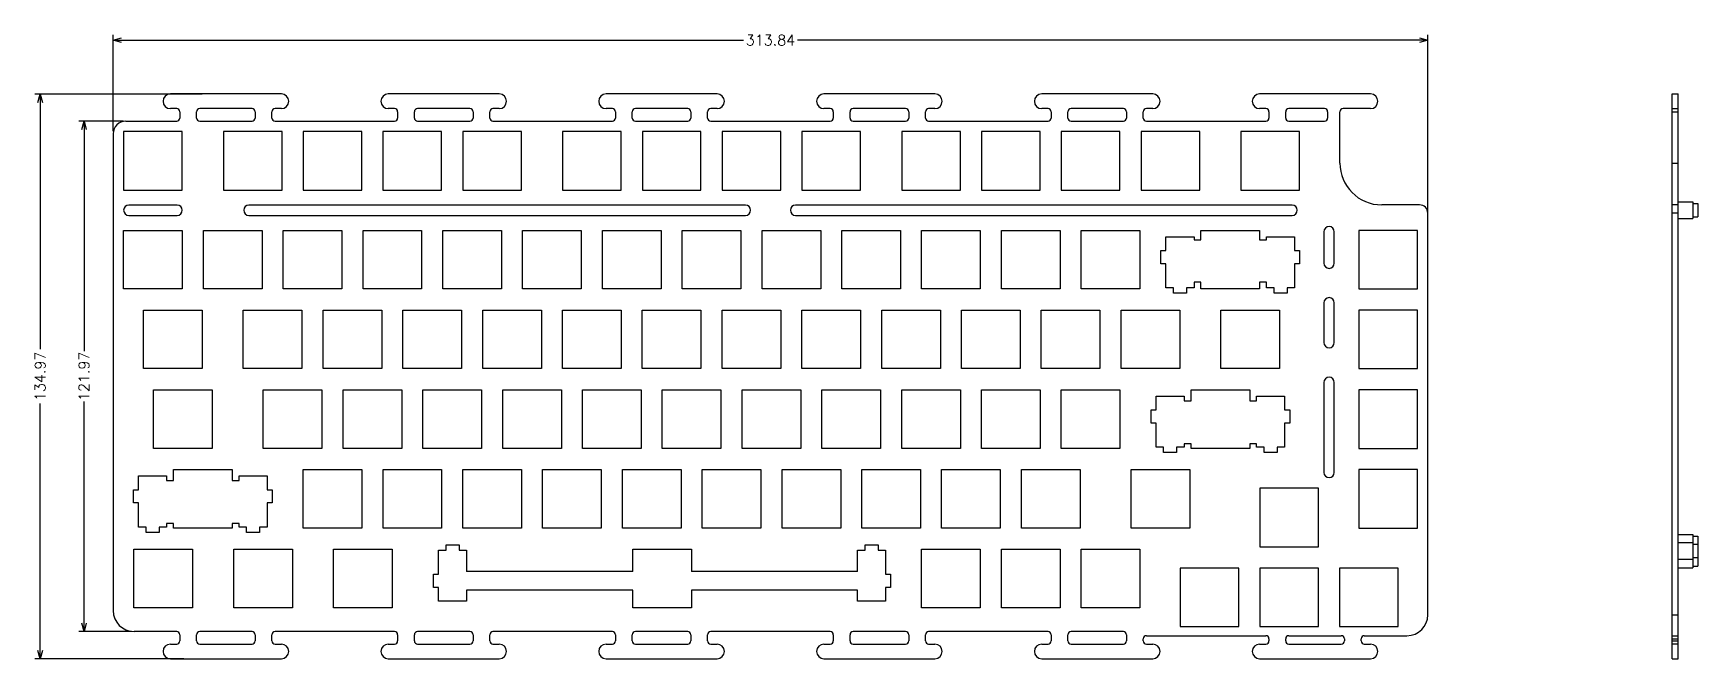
# Model space of a CAD drawing. Header units: millimetres. Extents: x 403 to 800, y 145 to 295.
import ezdxf

# ---------------------------------------------------------------- set-up
doc = ezdxf.new("R2010")
doc.units = ezdxf.units.MM
doc.header["$PDMODE"] = 34
doc.header["$PDSIZE"] = -3
doc.styles.get("Standard").update_dxf_attribs({"font": 'txt.shx'})
doc.dimstyles.new('CHEN-1', dxfattribs={"dimtxt": 2.5, "dimasz": 2, "dimexe": 1.25, "dimexo": 0.625, "dimtad": 0, "dimzin": 1, "dimdsep": 46, "dimtxsty": 'Standard', "dimblk": 'OPEN30', "dimcen": 0, "dimadec": 1, "dimazin": 2, "dimtfac": 1, "dimtofl": 0, "dimtmove": 0, "dimatfit": 3, "dimldrblk": 'OPEN30', "dimfxl": 0, "dimarcsym": 0})

# ---------------------------------------------------------------- blocks, each defined once
blk = doc.blocks.new('_Open30')
at = {"color": 0, "lineweight": -2}
for p, q in [((-1, 0.27), (0, 0)), ((0, 0), (-1, -0.27)), ((0, 0), (-1, 0))]:
    blk.add_line(p, q, dxfattribs=at)
blk = doc.blocks.new('*D5')
at = {"color": 0, "lineweight": -2}
for p, q in [((421.9, 271.36), (421.9, 294.36)), ((735.74, 248.42), (735.74, 294.36)), ((423.9, 293.11), (572.36, 293.11)), ((733.74, 293.11), (585.28, 293.11))]:
    blk.add_line(p, q, dxfattribs=at)
at = {"layer": 'Defpoints', "color": 0}
for p in [(421.9, 293.11), (421.9, 270.73), (735.74, 247.8)]:
    blk.add_point(p, dxfattribs=at)
at = {"color": 0, "lineweight": -2, "xscale": 2, "yscale": 2, "zscale": 2, "rotation": 180}
blk.add_blockref('_Open30', (421.9, 293.11), dxfattribs=at)
at = {"color": 0, "lineweight": -2, "xscale": 2, "yscale": 2, "zscale": 2}
blk.add_blockref('_Open30', (735.74, 293.11), dxfattribs=at)
at = {"color": 0, "insert": (578.82, 293.11), "char_height": 2.5, "attachment_point": 5}
blk.add_mtext('313.84', dxfattribs=at)
blk = doc.blocks.new('*D6')
at = {"color": 0, "lineweight": -2}
for p, q in [((424.27, 273.73), (413.71, 273.73)), ((414.96, 271.73), (414.96, 218.79)), ((414.96, 153.76), (414.96, 206.71)), ((426.27, 151.76), (413.71, 151.76))]:
    blk.add_line(p, q, dxfattribs=at)
at = {"layer": 'Defpoints', "color": 0}
for p in [(424.9, 273.73), (414.96, 151.76), (426.9, 151.76)]:
    blk.add_point(p, dxfattribs=at)
at = {"color": 0, "lineweight": -2, "xscale": 2, "yscale": 2, "zscale": 2}
for p, rotation in [((414.96, 273.73), 90), ((414.96, 151.76), 270)]:
    blk.add_blockref('_Open30', p, dxfattribs=dict(at, rotation=rotation))
at = {"color": 0, "insert": (414.96, 212.75), "char_height": 2.5, "attachment_point": 5, "rotation": 90}
blk.add_mtext('121.97', dxfattribs=at)
blk = doc.blocks.new('*D7')
at = {"color": 0, "lineweight": -2}
for p, q in [((443.12, 280.23), (403.23, 280.23)), ((404.48, 278.23), (404.48, 219.21)), ((404.48, 147.26), (404.48, 206.29)), ((438.75, 145.26), (403.23, 145.26))]:
    blk.add_line(p, q, dxfattribs=at)
at = {"layer": 'Defpoints', "color": 0}
for p in [(443.75, 280.23), (404.48, 145.26), (439.38, 145.26)]:
    blk.add_point(p, dxfattribs=at)
at = {"color": 0, "lineweight": -2, "xscale": 2, "yscale": 2, "zscale": 2}
for p, rotation in [((404.48, 280.23), 90), ((404.48, 145.26), 270)]:
    blk.add_blockref('_Open30', p, dxfattribs=dict(at, rotation=rotation))
at = {"color": 0, "insert": (404.48, 212.75), "char_height": 2.5, "attachment_point": 5, "rotation": 90}
blk.add_mtext('134.97', dxfattribs=at)

msp = doc.modelspace()

# ---------------------------------------------------------------- linework, layer by layer
at = {"color": 7, "linetype": 'Continuous'}
for p, q in [((462.069, 280.234), (435.569, 280.234)), ((514.069, 280.234), (487.569, 280.234)), ((566.069, 280.234), (539.569, 280.234)), ((618.069, 280.234), (591.569, 280.234)), ((670.069, 280.234), (643.569, 280.234)), ((722.069, 280.234), (695.569, 280.234)), ((794.065, 145.264), (794.065, 280.234)), ((794.065, 280.234), (795.465, 280.234)), ((795.465, 145.264), (795.465, 280.234)), ((437.069, 276.734), (435.569, 276.734)), ((437.819, 275.984), (437.819, 274.484)), ((441.819, 274.484), (441.819, 275.984)), ((455.069, 276.734), (442.569, 276.734)), ((455.819, 275.984), (455.819, 274.484)), ((459.819, 274.484), (459.819, 275.984)), ((462.069, 276.734), (460.569, 276.734)), ((489.069, 276.734), (487.569, 276.734)), ((489.819, 275.984), (489.819, 274.484)), ((493.819, 274.484), (493.819, 275.984)), ((507.069, 276.734), (494.569, 276.734)), ((507.819, 275.984), (507.819, 274.484)), ((511.819, 274.484), (511.819, 275.984)), ((514.069, 276.734), (512.569, 276.734)), ((541.069, 276.734), (539.569, 276.734)), ((541.819, 275.984), (541.819, 274.484)), ((545.819, 274.484), (545.819, 275.984)), ((559.069, 276.734), (546.569, 276.734)), ((559.819, 275.984), (559.819, 274.484)), ((563.819, 274.484), (563.819, 275.984)), ((566.069, 276.734), (564.569, 276.734)), ((593.069, 276.734), (591.569, 276.734)), ((593.819, 275.984), (593.819, 274.484)), ((597.819, 274.484), (597.819, 275.984)), ((611.069, 276.734), (598.569, 276.734)), ((611.819, 275.984), (611.819, 274.484)), ((615.819, 274.484), (615.819, 275.984)), ((618.069, 276.734), (616.569, 276.734)), ((645.069, 276.734), (643.569, 276.734)), ((645.819, 275.984), (645.819, 274.484)), ((649.819, 274.484), (649.819, 275.984)), ((663.069, 276.734), (650.569, 276.734)), ((663.819, 275.984), (663.819, 274.484)), ((667.819, 274.484), (667.819, 275.984)), ((670.069, 276.734), (668.569, 276.734)), ((697.069, 276.734), (695.569, 276.734)), ((697.819, 275.984), (697.819, 274.484)), ((701.819, 274.484), (701.819, 275.984)), ((711.069, 276.734), (702.569, 276.734)), ((711.819, 275.984), (711.819, 274.484)), ((714.739, 263.734), (714.739, 275.984)), ((722.069, 276.734), (715.489, 276.734)), ((794.065, 276.734), (795.465, 276.734)), ((794.065, 275.984), (795.465, 275.984)), ((421.899, 270.734), (421.899, 156.764)), ((424.399, 271.234), (424.399, 257.234)), ((438.399, 271.234), (424.399, 271.234)), ((424.899, 273.734), (437.069, 273.734)), ((438.399, 257.234), (438.399, 271.234)), ((442.569, 273.734), (455.069, 273.734)), ((448.219, 271.234), (448.219, 257.234)), ((462.219, 271.234), (448.219, 271.234)), ((460.569, 273.734), (489.069, 273.734)), ((462.219, 257.234), (462.219, 271.234)), ((467.269, 271.234), (467.269, 257.234)), ((481.269, 271.234), (467.269, 271.234)), ((481.269, 257.234), (481.269, 271.234)), ((486.319, 271.234), (486.319, 257.234)), ((500.319, 271.234), (486.319, 271.234)), ((494.569, 273.734), (507.069, 273.734)), ((500.319, 257.234), (500.319, 271.234)), ((505.369, 271.234), (505.369, 257.234)), ((519.369, 271.234), (505.369, 271.234)), ((512.569, 273.734), (541.069, 273.734)), ((519.369, 257.234), (519.369, 271.234)), ((529.179, 271.234), (529.179, 257.234)), ((543.179, 271.234), (529.179, 271.234)), ((543.179, 257.234), (543.179, 271.234)), ((546.569, 273.734), (559.069, 273.734)), ((548.229, 271.234), (548.229, 257.234)), ((562.229, 271.234), (548.229, 271.234)), ((562.229, 257.234), (562.229, 271.234)), ((564.569, 273.734), (593.069, 273.734)), ((567.279, 271.234), (567.279, 257.234)), ((581.279, 271.234), (567.279, 271.234)), ((581.279, 257.234), (581.279, 271.234)), ((586.329, 271.234), (586.329, 257.234)), ((600.329, 271.234), (586.329, 271.234)), ((598.569, 273.734), (611.069, 273.734)), ((600.329, 257.234), (600.329, 271.234)), ((610.149, 271.234), (610.149, 257.234)), ((624.149, 271.234), (610.149, 271.234)), ((616.569, 273.734), (645.069, 273.734)), ((624.149, 257.234), (624.149, 271.234)), ((629.199, 271.234), (629.199, 257.234)), ((643.199, 271.234), (629.199, 271.234)), ((643.199, 257.234), (643.199, 271.234)), ((662.249, 271.234), (648.249, 271.234)), ((648.249, 271.234), (648.249, 257.234)), ((650.569, 273.734), (663.069, 273.734)), ((662.249, 257.234), (662.249, 271.234)), ((681.299, 271.234), (667.299, 271.234)), ((667.299, 271.234), (667.299, 257.234)), ((668.569, 273.734), (697.069, 273.734)), ((681.299, 257.234), (681.299, 271.234)), ((705.109, 271.234), (691.109, 271.234)), ((691.109, 271.234), (691.109, 257.234)), ((702.569, 273.734), (711.069, 273.734)), ((705.109, 257.234), (705.109, 271.234)), ((794.065, 263.734), (795.465, 263.734)), ((424.399, 257.234), (438.399, 257.234)), ((448.219, 257.234), (462.219, 257.234)), ((467.269, 257.234), (481.269, 257.234)), ((486.319, 257.234), (500.319, 257.234)), ((505.369, 257.234), (519.369, 257.234)), ((529.179, 257.234), (543.179, 257.234)), ((548.229, 257.234), (562.229, 257.234)), ((567.279, 257.234), (581.279, 257.234)), ((586.329, 257.234), (600.329, 257.234)), ((610.149, 257.234), (624.149, 257.234)), ((629.199, 257.234), (643.199, 257.234)), ((648.249, 257.234), (662.249, 257.234)), ((667.299, 257.234), (681.299, 257.234)), ((691.109, 257.234), (705.109, 257.234)), ((795.465, 254.439), (798.965, 254.439)), ((798.965, 254.438), (798.965, 250.439)), ((437.149, 253.689), (425.649, 253.689)), ((425.649, 251.189), (437.149, 251.189)), ((572.819, 253.689), (454.319, 253.689)), ((454.319, 251.189), (572.819, 251.189)), ((703.319, 253.689), (584.819, 253.689)), ((584.819, 251.189), (703.319, 251.189)), ((733.739, 253.734), (724.739, 253.734)), ((735.739, 155.764), (735.739, 251.734)), ((795.465, 253.734), (794.065, 253.734)), ((795.465, 251.734), (794.065, 251.734)), ((795.465, 250.439), (798.965, 250.439)), ((798.965, 254.039), (800.165, 254.039)), ((798.965, 250.839), (800.165, 250.839)), ((800.165, 254.039), (800.165, 250.839)), ((424.399, 233.644), (424.399, 247.644)), ((424.399, 247.644), (438.399, 247.644)), ((438.399, 247.644), (438.399, 233.644)), ((443.449, 233.644), (443.449, 247.644)), ((443.449, 247.644), (457.449, 247.644)), ((457.449, 247.644), (457.449, 233.644)), ((462.499, 233.644), (462.499, 247.644)), ((462.499, 247.644), (476.499, 247.644)), ((476.499, 247.644), (476.499, 233.644)), ((481.549, 233.644), (481.549, 247.644)), ((481.549, 247.644), (495.549, 247.644)), ((495.549, 247.644), (495.549, 233.644)), ((500.599, 233.644), (500.599, 247.644)), ((500.599, 247.644), (514.599, 247.644)), ((514.599, 247.644), (514.599, 233.644)), ((519.649, 233.644), (519.649, 247.644)), ((519.649, 247.644), (533.649, 247.644)), ((533.649, 247.644), (533.649, 233.644)), ((538.699, 233.644), (538.699, 247.644)), ((538.699, 247.644), (552.699, 247.644)), ((552.699, 247.644), (552.699, 233.644)), ((557.749, 233.644), (557.749, 247.644)), ((557.749, 247.644), (571.749, 247.644)), ((571.749, 247.644), (571.749, 233.644)), ((576.799, 233.644), (576.799, 247.644)), ((576.799, 247.644), (590.799, 247.644)), ((590.799, 247.644), (590.799, 233.644)), ((595.849, 233.644), (595.849, 247.644)), ((595.849, 247.644), (609.849, 247.644)), ((609.849, 247.644), (609.849, 233.644)), ((614.899, 233.644), (614.899, 247.644)), ((614.899, 247.644), (628.899, 247.644)), ((628.899, 247.644), (628.899, 233.644)), ((633.949, 247.644), (647.949, 247.644)), ((633.949, 233.644), (633.949, 247.644)), ((647.949, 247.644), (647.949, 233.644)), ((652.999, 247.644), (666.999, 247.644)), ((652.999, 233.644), (652.999, 247.644)), ((666.999, 247.644), (666.999, 233.644)), ((681.579, 247.644), (695.579, 247.644)), ((681.579, 245.394), (681.579, 247.644)), ((695.579, 247.644), (695.579, 245.394)), ((710.919, 247.314), (710.919, 239.814)), ((713.419, 239.814), (713.419, 247.314)), ((733.239, 247.644), (719.239, 247.644)), ((719.239, 247.644), (719.239, 233.644)), ((733.239, 233.644), (733.239, 247.644)), ((672.029, 242.819), (673.229, 242.819)), ((672.029, 239.644), (672.029, 242.819)), ((673.229, 246.094), (679.929, 246.094)), ((673.229, 242.819), (673.229, 246.094)), ((679.929, 246.094), (679.929, 245.394)), ((679.929, 245.394), (681.579, 245.394)), ((695.579, 245.394), (697.229, 245.394)), ((697.229, 246.094), (703.929, 246.094)), ((697.229, 245.394), (697.229, 246.094)), ((703.929, 246.094), (703.929, 242.819)), ((703.929, 242.819), (705.129, 242.819)), ((705.129, 242.819), (705.129, 239.644)), ((673.229, 239.644), (672.029, 239.644)), ((673.229, 233.894), (673.229, 239.644)), ((705.129, 239.644), (703.929, 239.644)), ((703.929, 239.644), (703.929, 233.894)), ((681.579, 235.244), (679.929, 235.244)), ((679.929, 235.244), (679.929, 233.894)), ((681.579, 233.644), (681.579, 235.244)), ((697.229, 235.244), (695.579, 235.244)), ((695.579, 235.244), (695.579, 233.644)), ((697.229, 233.894), (697.229, 235.244)), ((438.399, 233.644), (424.399, 233.644)), ((457.449, 233.644), (443.449, 233.644)), ((476.499, 233.644), (462.499, 233.644)), ((495.549, 233.644), (481.549, 233.644)), ((514.599, 233.644), (500.599, 233.644)), ((533.649, 233.644), (519.649, 233.644)), ((552.699, 233.644), (538.699, 233.644)), ((571.749, 233.644), (557.749, 233.644)), ((590.799, 233.644), (576.799, 233.644)), ((609.849, 233.644), (595.849, 233.644)), ((628.899, 233.644), (614.899, 233.644)), ((647.949, 233.644), (633.949, 233.644)), ((666.999, 233.644), (652.999, 233.644)), ((675.029, 233.894), (673.229, 233.894)), ((675.029, 232.619), (675.029, 233.894)), ((678.129, 232.619), (675.029, 232.619)), ((679.929, 233.894), (678.129, 233.894)), ((678.129, 233.894), (678.129, 232.619)), ((695.579, 233.644), (681.579, 233.644)), ((699.029, 233.894), (697.229, 233.894)), ((699.029, 232.619), (699.029, 233.894)), ((702.129, 232.619), (699.029, 232.619)), ((703.929, 233.894), (702.129, 233.894)), ((702.129, 233.894), (702.129, 232.619)), ((719.239, 233.644), (733.239, 233.644)), ((429.164, 214.594), (429.164, 228.594)), ((429.164, 228.594), (443.164, 228.594)), ((443.164, 228.594), (443.164, 214.594)), ((452.974, 214.594), (452.974, 228.594)), ((452.974, 228.594), (466.974, 228.594)), ((466.974, 228.594), (466.974, 214.594)), ((472.024, 214.594), (472.024, 228.594)), ((472.024, 228.594), (486.024, 228.594)), ((486.024, 228.594), (486.024, 214.594)), ((491.074, 214.594), (491.074, 228.594)), ((491.074, 228.594), (505.074, 228.594)), ((505.074, 228.594), (505.074, 214.594)), ((510.124, 214.594), (510.124, 228.594)), ((510.124, 228.594), (524.124, 228.594)), ((524.124, 228.594), (524.124, 214.594)), ((529.174, 214.594), (529.174, 228.594)), ((529.174, 228.594), (543.174, 228.594)), ((543.174, 228.594), (543.174, 214.594)), ((548.224, 214.594), (548.224, 228.594)), ((548.224, 228.594), (562.224, 228.594)), ((562.224, 228.594), (562.224, 214.594)), ((567.274, 214.594), (567.274, 228.594)), ((567.274, 228.594), (581.274, 228.594)), ((581.274, 228.594), (581.274, 214.594)), ((586.324, 214.594), (586.324, 228.594)), ((586.324, 228.594), (600.324, 228.594)), ((600.324, 228.594), (600.324, 214.594)), ((605.374, 228.594), (619.374, 228.594)), ((605.374, 214.594), (605.374, 228.594)), ((619.374, 228.594), (619.374, 214.594)), ((624.424, 228.594), (638.424, 228.594)), ((624.424, 214.594), (624.424, 228.594)), ((638.424, 228.594), (638.424, 214.594)), ((643.474, 228.594), (657.474, 228.594)), ((643.474, 214.594), (643.474, 228.594)), ((657.474, 228.594), (657.474, 214.594)), ((662.524, 228.594), (676.524, 228.594)), ((662.524, 214.594), (662.524, 228.594)), ((676.524, 228.594), (676.524, 214.594)), ((686.334, 228.594), (700.334, 228.594)), ((686.334, 214.594), (686.334, 228.594)), ((700.334, 228.594), (700.334, 214.594)), ((710.919, 230.314), (710.919, 220.814)), ((713.419, 220.814), (713.419, 230.314)), ((733.239, 228.594), (719.239, 228.594)), ((719.239, 228.594), (719.239, 214.594)), ((733.239, 214.594), (733.239, 228.594)), ((443.164, 214.594), (429.164, 214.594)), ((466.974, 214.594), (452.974, 214.594)), ((486.024, 214.594), (472.024, 214.594)), ((505.074, 214.594), (491.074, 214.594)), ((524.124, 214.594), (510.124, 214.594)), ((543.174, 214.594), (529.174, 214.594)), ((562.224, 214.594), (548.224, 214.594)), ((581.274, 214.594), (567.274, 214.594)), ((600.324, 214.594), (586.324, 214.594)), ((619.374, 214.594), (605.374, 214.594)), ((638.424, 214.594), (624.424, 214.594)), ((657.474, 214.594), (643.474, 214.594)), ((676.524, 214.594), (662.524, 214.594)), ((700.334, 214.594), (686.334, 214.594)), ((719.239, 214.594), (733.239, 214.594)), ((710.919, 211.314), (710.919, 189.814)), ((713.419, 189.814), (713.419, 211.314)), ((431.539, 195.544), (431.539, 209.544)), ((431.539, 209.544), (445.539, 209.544)), ((445.539, 209.544), (445.539, 195.544)), ((457.749, 195.544), (457.749, 209.544)), ((457.749, 209.544), (471.749, 209.544)), ((471.749, 209.544), (471.749, 195.544)), ((476.799, 195.544), (476.799, 209.544)), ((476.799, 209.544), (490.799, 209.544)), ((490.799, 209.544), (490.799, 195.544)), ((495.849, 195.544), (495.849, 209.544)), ((495.849, 209.544), (509.849, 209.544)), ((509.849, 209.544), (509.849, 195.544)), ((514.899, 195.544), (514.899, 209.544)), ((514.899, 209.544), (528.899, 209.544)), ((528.899, 209.544), (528.899, 195.544)), ((533.949, 195.544), (533.949, 209.544)), ((533.949, 209.544), (547.949, 209.544)), ((547.949, 209.544), (547.949, 195.544)), ((552.999, 195.544), (552.999, 209.544)), ((552.999, 209.544), (566.999, 209.544)), ((566.999, 209.544), (566.999, 195.544)), ((572.049, 195.544), (572.049, 209.544)), ((572.049, 209.544), (586.049, 209.544)), ((586.049, 209.544), (586.049, 195.544)), ((591.099, 209.544), (605.099, 209.544)), ((591.099, 195.544), (591.099, 209.544)), ((605.099, 209.544), (605.099, 195.544)), ((610.149, 209.544), (624.149, 209.544)), ((610.149, 195.544), (610.149, 209.544)), ((624.149, 209.544), (624.149, 195.544)), ((629.199, 209.544), (643.199, 209.544)), ((629.199, 195.544), (629.199, 209.544)), ((643.199, 209.544), (643.199, 195.544)), ((648.249, 209.544), (662.249, 209.544)), ((648.249, 195.544), (648.249, 209.544)), ((662.249, 209.544), (662.249, 195.544)), ((670.859, 207.994), (677.559, 207.994)), ((670.859, 204.719), (670.859, 207.994)), ((677.559, 207.994), (677.559, 206.894)), ((677.559, 206.894), (679.209, 206.894)), ((679.209, 209.544), (693.209, 209.544)), ((679.209, 206.894), (679.209, 209.544)), ((693.209, 209.544), (693.209, 206.894)), ((693.209, 206.894), (694.859, 206.894)), ((694.859, 207.994), (701.559, 207.994)), ((694.859, 206.894), (694.859, 207.994)), ((701.559, 207.994), (701.559, 204.719)), ((733.239, 209.544), (719.239, 209.544)), ((719.239, 209.544), (719.239, 195.544)), ((733.239, 195.544), (733.239, 209.544)), ((669.659, 204.719), (670.859, 204.719)), ((669.659, 201.544), (669.659, 204.719)), ((701.559, 204.719), (702.759, 204.719)), ((702.759, 204.719), (702.759, 201.544)), ((670.859, 201.544), (669.659, 201.544)), ((670.859, 195.794), (670.859, 201.544)), ((702.759, 201.544), (701.559, 201.544)), ((701.559, 201.544), (701.559, 195.794)), ((445.539, 195.544), (431.539, 195.544)), ((471.749, 195.544), (457.749, 195.544)), ((490.799, 195.544), (476.799, 195.544)), ((509.849, 195.544), (495.849, 195.544)), ((528.899, 195.544), (514.899, 195.544)), ((547.949, 195.544), (533.949, 195.544)), ((566.999, 195.544), (552.999, 195.544)), ((586.049, 195.544), (572.049, 195.544)), ((605.099, 195.544), (591.099, 195.544)), ((624.149, 195.544), (610.149, 195.544)), ((643.199, 195.544), (629.199, 195.544)), ((662.249, 195.544), (648.249, 195.544)), ((672.659, 195.794), (670.859, 195.794)), ((672.659, 194.519), (672.659, 195.794)), ((677.559, 195.794), (675.759, 195.794)), ((675.759, 195.794), (675.759, 194.519)), ((679.209, 196.644), (677.559, 196.644)), ((677.559, 196.644), (677.559, 195.794)), ((679.209, 195.544), (679.209, 196.644)), ((693.209, 195.544), (679.209, 195.544)), ((694.859, 196.644), (693.209, 196.644)), ((693.209, 196.644), (693.209, 195.544)), ((694.859, 195.794), (694.859, 196.644)), ((696.659, 195.794), (694.859, 195.794)), ((696.659, 194.519), (696.659, 195.794)), ((701.559, 195.794), (699.759, 195.794)), ((699.759, 195.794), (699.759, 194.519)), ((719.239, 195.544), (733.239, 195.544)), ((675.759, 194.519), (672.659, 194.519)), ((699.759, 194.519), (696.659, 194.519)), ((427.964, 185.669), (427.964, 188.944)), ((427.964, 188.944), (434.664, 188.944)), ((434.664, 188.944), (434.664, 187.844)), ((434.664, 187.844), (436.314, 187.844)), ((436.314, 187.844), (436.314, 190.494)), ((436.314, 190.494), (450.314, 190.494)), ((450.314, 190.494), (450.314, 187.844)), ((450.314, 187.844), (451.964, 187.844)), ((451.964, 187.844), (451.964, 188.944)), ((451.964, 188.944), (458.664, 188.944)), ((458.664, 188.944), (458.664, 185.669)), ((467.274, 176.494), (467.274, 190.494)), ((467.274, 190.494), (481.274, 190.494)), ((481.274, 190.494), (481.274, 176.494)), ((486.324, 176.494), (486.324, 190.494)), ((486.324, 190.494), (500.324, 190.494)), ((500.324, 190.494), (500.324, 176.494)), ((505.374, 176.494), (505.374, 190.494)), ((505.374, 190.494), (519.374, 190.494)), ((519.374, 190.494), (519.374, 176.494)), ((524.424, 176.494), (524.424, 190.494)), ((524.424, 190.494), (538.424, 190.494)), ((538.424, 190.494), (538.424, 176.494)), ((543.474, 176.494), (543.474, 190.494)), ((543.474, 190.494), (557.474, 190.494)), ((557.474, 190.494), (557.474, 176.494)), ((562.524, 190.494), (576.524, 190.494)), ((562.524, 176.494), (562.524, 190.494)), ((576.524, 190.494), (576.524, 176.494)), ((581.574, 190.494), (595.574, 190.494)), ((581.574, 176.494), (581.574, 190.494)), ((595.574, 190.494), (595.574, 176.494)), ((600.624, 190.494), (614.624, 190.494)), ((600.624, 176.494), (600.624, 190.494)), ((614.624, 190.494), (614.624, 176.494)), ((619.674, 190.494), (633.674, 190.494)), ((619.674, 176.494), (619.674, 190.494)), ((633.674, 190.494), (633.674, 176.494)), ((638.724, 190.494), (652.724, 190.494)), ((638.724, 176.494), (638.724, 190.494)), ((652.724, 190.494), (652.724, 176.494)), ((664.944, 190.494), (678.944, 190.494)), ((664.944, 176.494), (664.944, 190.494)), ((678.944, 190.494), (678.944, 176.494)), ((733.239, 190.494), (719.239, 190.494)), ((719.239, 190.494), (719.239, 176.494)), ((733.239, 176.494), (733.239, 190.494)), ((426.764, 182.494), (426.764, 185.669)), ((426.764, 185.669), (427.964, 185.669)), ((458.664, 185.669), (459.864, 185.669)), ((459.864, 185.669), (459.864, 182.494)), ((709.639, 185.994), (695.639, 185.994)), ((695.639, 185.994), (695.639, 171.994)), ((709.639, 171.994), (709.639, 185.994)), ((427.964, 182.494), (426.764, 182.494)), ((427.964, 176.744), (427.964, 182.494)), ((458.664, 182.494), (458.664, 176.744)), ((459.864, 182.494), (458.664, 182.494)), ((429.764, 176.744), (427.964, 176.744)), ((429.764, 175.469), (429.764, 176.744)), ((432.864, 175.469), (429.764, 175.469)), ((432.864, 176.744), (432.864, 175.469)), ((434.664, 176.744), (432.864, 176.744)), ((434.664, 177.594), (434.664, 176.744)), ((436.314, 177.594), (434.664, 177.594)), ((436.314, 176.494), (436.314, 177.594)), ((450.314, 176.494), (436.314, 176.494)), ((450.314, 177.594), (450.314, 176.494)), ((451.964, 177.594), (450.314, 177.594)), ((451.964, 176.744), (451.964, 177.594)), ((453.764, 176.744), (451.964, 176.744)), ((453.764, 175.469), (453.764, 176.744)), ((456.864, 175.469), (453.764, 175.469)), ((456.864, 176.744), (456.864, 175.469)), ((458.664, 176.744), (456.864, 176.744)), ((481.274, 176.494), (467.274, 176.494)), ((500.324, 176.494), (486.324, 176.494)), ((519.374, 176.494), (505.374, 176.494)), ((538.424, 176.494), (524.424, 176.494)), ((557.474, 176.494), (543.474, 176.494)), ((576.524, 176.494), (562.524, 176.494)), ((595.574, 176.494), (581.574, 176.494)), ((614.624, 176.494), (600.624, 176.494)), ((633.674, 176.494), (619.674, 176.494)), ((652.724, 176.494), (638.724, 176.494)), ((678.944, 176.494), (664.944, 176.494)), ((719.239, 176.494), (733.239, 176.494)), ((795.465, 174.964), (798.965, 174.964)), ((798.965, 174.963), (798.965, 166.964)), ((426.879, 157.444), (426.879, 171.444)), ((426.879, 171.444), (440.879, 171.444)), ((440.879, 171.444), (440.879, 157.444)), ((450.689, 157.444), (450.689, 171.444)), ((450.689, 171.444), (464.689, 171.444)), ((464.689, 171.444), (464.689, 157.444)), ((474.499, 157.444), (474.499, 171.444)), ((474.499, 171.444), (488.499, 171.444)), ((488.499, 171.444), (488.499, 157.444)), ((499.589, 165.444), (499.589, 171.194)), ((499.589, 171.194), (501.389, 171.194)), ((501.389, 171.194), (501.389, 172.469)), ((501.389, 172.469), (504.489, 172.469)), ((504.489, 172.469), (504.489, 171.194)), ((504.489, 171.194), (506.289, 171.194)), ((506.289, 171.194), (506.289, 166.144)), ((545.939, 171.444), (559.939, 171.444)), ((545.939, 166.144), (545.939, 171.444)), ((559.939, 171.444), (559.939, 166.144)), ((599.589, 171.194), (601.389, 171.194)), ((599.589, 166.144), (599.589, 171.194)), ((601.389, 172.469), (604.489, 172.469)), ((601.389, 171.194), (601.389, 172.469)), ((604.489, 172.469), (604.489, 171.194)), ((604.489, 171.194), (606.289, 171.194)), ((606.289, 171.194), (606.289, 165.444)), ((614.899, 171.444), (628.899, 171.444)), ((614.899, 157.444), (614.899, 171.444)), ((628.899, 171.444), (628.899, 157.444)), ((633.949, 171.444), (647.949, 171.444)), ((633.949, 157.444), (633.949, 171.444)), ((647.949, 171.444), (647.949, 157.444)), ((652.999, 171.444), (666.999, 171.444)), ((652.999, 157.444), (652.999, 171.444)), ((666.999, 171.444), (666.999, 157.444)), ((695.639, 171.994), (709.639, 171.994)), ((795.465, 173.064), (798.965, 173.064)), ((798.965, 174.564), (800.165, 174.564)), ((798.965, 172.664), (800.165, 172.664)), ((800.165, 174.564), (800.165, 167.364)), ((690.589, 166.944), (676.589, 166.944)), ((676.589, 166.944), (676.589, 152.944)), ((690.589, 152.944), (690.589, 166.944)), ((709.639, 166.944), (695.639, 166.944)), ((695.639, 166.944), (695.639, 152.944)), ((709.639, 152.944), (709.639, 166.944)), ((728.689, 166.944), (714.689, 166.944)), ((714.689, 166.944), (714.689, 152.944)), ((728.689, 152.944), (728.689, 166.944)), ((795.465, 169.064), (798.965, 169.064)), ((795.465, 166.964), (798.965, 166.964)), ((798.965, 169.464), (800.165, 169.464)), ((798.965, 167.364), (800.165, 167.364)), ((498.389, 162.269), (498.389, 165.444)), ((498.389, 165.444), (499.589, 165.444)), ((545.939, 166.144), (506.289, 166.144)), ((599.589, 166.144), (559.939, 166.144)), ((606.289, 165.444), (607.489, 165.444)), ((607.489, 165.444), (607.489, 162.269)), ((499.589, 162.269), (498.389, 162.269)), ((499.589, 158.994), (499.589, 162.269)), ((506.289, 158.994), (499.589, 158.994)), ((506.289, 161.644), (506.289, 158.994)), ((545.939, 161.644), (506.289, 161.644)), ((545.939, 157.444), (545.939, 161.644)), ((599.589, 161.644), (559.939, 161.644)), ((559.939, 161.644), (559.939, 157.444)), ((599.589, 158.994), (599.589, 161.644)), ((606.289, 158.994), (599.589, 158.994)), ((607.489, 162.269), (606.289, 162.269)), ((606.289, 162.269), (606.289, 158.994)), ((440.879, 157.444), (426.879, 157.444)), ((464.689, 157.444), (450.689, 157.444)), ((488.499, 157.444), (474.499, 157.444)), ((559.939, 157.444), (545.939, 157.444)), ((628.899, 157.444), (614.899, 157.444)), ((647.949, 157.444), (633.949, 157.444)), ((666.999, 157.444), (652.999, 157.444)), ((794.065, 155.764), (795.465, 155.764)), ((437.069, 151.764), (426.899, 151.764)), ((437.819, 151.014), (437.819, 149.514)), ((441.819, 149.514), (441.819, 151.014)), ((455.069, 151.764), (442.569, 151.764)), ((455.819, 151.014), (455.819, 149.514)), ((459.819, 149.514), (459.819, 151.014)), ((489.069, 151.764), (460.569, 151.764)), ((489.819, 151.014), (489.819, 149.514)), ((493.819, 149.514), (493.819, 151.014)), ((507.069, 151.764), (494.569, 151.764)), ((507.819, 151.014), (507.819, 149.514)), ((511.819, 149.514), (511.819, 151.014)), ((541.069, 151.764), (512.569, 151.764)), ((541.819, 151.014), (541.819, 149.514)), ((545.819, 149.514), (545.819, 151.014)), ((559.069, 151.764), (546.569, 151.764)), ((559.819, 151.014), (559.819, 149.514)), ((563.819, 149.514), (563.819, 151.014)), ((593.069, 151.764), (564.569, 151.764)), ((593.819, 151.014), (593.819, 149.514)), ((597.819, 149.514), (597.819, 151.014)), ((611.069, 151.764), (598.569, 151.764)), ((611.819, 151.014), (611.819, 149.514)), ((615.819, 149.514), (615.819, 151.014)), ((645.069, 151.764), (616.569, 151.764)), ((645.819, 151.014), (645.819, 149.514)), ((649.819, 149.514), (649.819, 151.014)), ((663.069, 151.764), (650.569, 151.764)), ((663.819, 151.014), (663.819, 149.514)), ((676.589, 152.944), (690.589, 152.944)), ((695.639, 152.944), (709.639, 152.944)), ((714.689, 152.944), (728.689, 152.944)), ((435.569, 148.764), (437.069, 148.764)), ((442.569, 148.764), (455.069, 148.764)), ((460.569, 148.764), (462.069, 148.764)), ((487.569, 148.764), (489.069, 148.764)), ((494.569, 148.764), (507.069, 148.764)), ((512.569, 148.764), (514.069, 148.764)), ((539.569, 148.764), (541.069, 148.764)), ((546.569, 148.764), (559.069, 148.764)), ((564.569, 148.764), (566.069, 148.764)), ((591.569, 148.764), (593.069, 148.764)), ((598.569, 148.764), (611.069, 148.764)), ((616.569, 148.764), (618.069, 148.764)), ((643.569, 148.764), (645.069, 148.764)), ((650.569, 148.764), (663.069, 148.764)), ((667.819, 149.514), (667.819, 150.014)), ((668.569, 150.764), (697.069, 150.764)), ((668.569, 148.764), (670.069, 148.764)), ((695.569, 148.764), (697.069, 148.764)), ((697.819, 150.014), (697.819, 149.514)), ((701.819, 149.514), (701.819, 150.014)), ((702.569, 150.764), (715.069, 150.764)), ((702.569, 148.764), (715.069, 148.764)), ((715.819, 150.014), (715.819, 149.514)), ((719.819, 149.514), (719.819, 150.014)), ((720.569, 150.764), (730.739, 150.764)), ((720.569, 148.764), (722.069, 148.764)), ((794.065, 150.764), (795.465, 150.764)), ((794.065, 150.014), (795.465, 150.014)), ((794.065, 149.514), (795.465, 149.514)), ((795.465, 148.764), (794.065, 148.764)), ((435.569, 145.264), (462.069, 145.264)), ((487.569, 145.264), (514.069, 145.264)), ((539.569, 145.264), (566.069, 145.264)), ((591.569, 145.264), (618.069, 145.264)), ((643.569, 145.264), (670.069, 145.264)), ((695.569, 145.264), (722.069, 145.264)), ((794.065, 145.264), (795.465, 145.264))]:
    msp.add_line(p, q, dxfattribs=at)
for centre, radius, start, end in [((435.569, 278.484), 1.75, 90, 270), ((462.069, 278.484), 1.75, 270, 90), ((487.569, 278.484), 1.75, 90, 270), ((514.069, 278.484), 1.75, 270, 90), ((539.569, 278.484), 1.75, 90, 270), ((566.069, 278.484), 1.75, 270, 90), ((591.569, 278.484), 1.75, 90, 270), ((618.069, 278.484), 1.75, 270, 90), ((643.569, 278.484), 1.75, 90, 270), ((670.069, 278.484), 1.75, 270, 90), ((695.569, 278.484), 1.75, 90, 270), ((722.069, 278.484), 1.75, 270, 90), ((437.069, 275.984), 0.75, 0, 90), ((437.069, 274.484), 0.75, 270, 0), ((442.569, 275.984), 0.75, 90, 180), ((442.569, 274.484), 0.75, 180, 270), ((455.069, 275.984), 0.75, 0, 90), ((455.069, 274.484), 0.75, 270, 0), ((460.569, 275.984), 0.75, 90, 180), ((460.569, 274.484), 0.75, 180, 270), ((489.069, 275.984), 0.75, 0, 90), ((489.069, 274.484), 0.75, 270, 0), ((494.569, 275.984), 0.75, 90, 180), ((494.569, 274.484), 0.75, 180, 270), ((507.069, 275.984), 0.75, 0, 90), ((507.069, 274.484), 0.75, 270, 0), ((512.569, 275.984), 0.75, 90, 180), ((512.569, 274.484), 0.75, 180, 270), ((541.069, 275.984), 0.75, 0, 90), ((541.069, 274.484), 0.75, 270, 0), ((546.569, 275.984), 0.75, 90, 180), ((546.569, 274.484), 0.75, 180, 270), ((559.069, 275.984), 0.75, 0, 90), ((559.069, 274.484), 0.75, 270, 0), ((564.569, 275.984), 0.75, 90, 180), ((564.569, 274.484), 0.75, 180, 270), ((593.069, 275.984), 0.75, 0, 90), ((593.069, 274.484), 0.75, 270, 0), ((598.569, 275.984), 0.75, 90, 180), ((598.569, 274.484), 0.75, 180, 270), ((611.069, 275.984), 0.75, 0, 90), ((611.069, 274.484), 0.75, 270, 0), ((616.569, 275.984), 0.75, 90, 180), ((616.569, 274.484), 0.75, 180, 270), ((645.069, 275.984), 0.75, 0, 90), ((645.069, 274.484), 0.75, 270, 0), ((650.569, 275.984), 0.75, 90, 180), ((650.569, 274.484), 0.75, 180, 270), ((663.069, 275.984), 0.75, 0, 90), ((663.069, 274.484), 0.75, 270, 0), ((668.569, 275.984), 0.75, 90, 180), ((668.569, 274.484), 0.75, 180, 270), ((697.069, 275.984), 0.75, 0, 90), ((697.069, 274.484), 0.75, 270, 0), ((702.569, 275.984), 0.75, 90, 180), ((702.569, 274.484), 0.75, 180, 270), ((711.069, 275.984), 0.75, 0, 90), ((711.069, 274.484), 0.75, 270, 0), ((715.489, 275.984), 0.75, 90, 180), ((424.899, 270.734), 3, 90, 180), ((724.739, 263.734), 10, 180, 270), ((425.649, 252.439), 1.25, 90, 270), ((437.149, 252.439), 1.25, 270, 90), ((454.319, 252.439), 1.25, 90, 270), ((572.819, 252.439), 1.25, 270, 90), ((584.819, 252.439), 1.25, 90, 270), ((703.319, 252.439), 1.25, 270, 90), ((733.739, 251.734), 2, 0, 90), ((712.169, 247.314), 1.25, 0, 180), ((712.169, 239.814), 1.25, 180, 0), ((712.169, 230.314), 1.25, 0, 180), ((712.169, 220.814), 1.25, 180, 0), ((712.169, 211.314), 1.25, 0, 180), ((712.169, 189.814), 1.25, 180, 0), ((426.899, 156.764), 5, 180, 270), ((730.739, 155.764), 5, 270, 0), ((437.069, 151.014), 0.75, 0, 90), ((442.569, 151.014), 0.75, 90, 180), ((455.069, 151.014), 0.75, 0, 90), ((460.569, 151.014), 0.75, 90, 180), ((489.069, 151.014), 0.75, 0, 90), ((494.569, 151.014), 0.75, 90, 180), ((507.069, 151.014), 0.75, 0, 90), ((512.569, 151.014), 0.75, 90, 180), ((541.069, 151.014), 0.75, 0, 90), ((546.569, 151.014), 0.75, 90, 180), ((559.069, 151.014), 0.75, 0, 90), ((564.569, 151.014), 0.75, 90, 180), ((593.069, 151.014), 0.75, 0, 90), ((598.569, 151.014), 0.75, 90, 180), ((611.069, 151.014), 0.75, 0, 90), ((616.569, 151.014), 0.75, 90, 180), ((645.069, 151.014), 0.75, 0, 90), ((650.569, 151.014), 0.75, 90, 180), ((663.069, 151.014), 0.75, 0, 90), ((435.569, 147.014), 1.75, 90, 270), ((437.069, 149.514), 0.75, 270, 0), ((442.569, 149.514), 0.75, 180, 270), ((455.069, 149.514), 0.75, 270, 0), ((460.569, 149.514), 0.75, 180, 270), ((462.069, 147.014), 1.75, 270, 90), ((487.569, 147.014), 1.75, 90, 270), ((489.069, 149.514), 0.75, 270, 0), ((494.569, 149.514), 0.75, 180, 270), ((507.069, 149.514), 0.75, 270, 0), ((512.569, 149.514), 0.75, 180, 270), ((514.069, 147.014), 1.75, 270, 90), ((539.569, 147.014), 1.75, 90, 270), ((541.069, 149.514), 0.75, 270, 0), ((546.569, 149.514), 0.75, 180, 270), ((559.069, 149.514), 0.75, 270, 0), ((564.569, 149.514), 0.75, 180, 270), ((566.069, 147.014), 1.75, 270, 90), ((591.569, 147.014), 1.75, 90, 270), ((593.069, 149.514), 0.75, 270, 0), ((598.569, 149.514), 0.75, 180, 270), ((611.069, 149.514), 0.75, 270, 0), ((616.569, 149.514), 0.75, 180, 270), ((618.069, 147.014), 1.75, 270, 90), ((643.569, 147.014), 1.75, 90, 270), ((645.069, 149.514), 0.75, 270, 0), ((650.569, 149.514), 0.75, 180, 270), ((663.069, 149.514), 0.75, 270, 0), ((668.569, 150.014), 0.75, 90, 180), ((668.569, 149.514), 0.75, 180, 270), ((670.069, 147.014), 1.75, 270, 90), ((695.569, 147.014), 1.75, 90, 270), ((697.069, 150.014), 0.75, 0, 90), ((697.069, 149.514), 0.75, 270, 0), ((702.569, 150.014), 0.75, 90, 180), ((702.569, 149.514), 0.75, 180, 270), ((715.069, 150.014), 0.75, 0, 90), ((715.069, 149.514), 0.75, 270, 0), ((720.569, 150.014), 0.75, 90, 180), ((720.569, 149.514), 0.75, 180, 270), ((722.069, 147.014), 1.75, 270, 90)]:
    msp.add_arc(centre, radius, start, end, dxfattribs=at)

# ---------------------------------------------------------------- dimensions: what is measured, and where the dimension line sits
dim = msp.add_linear_dim(base=(421.899, 293.109), p1=(735.739, 247.796), p2=(421.899, 270.734), dimstyle='CHEN-1')
dim.commit()
dim.dimension.update_dxf_attribs({"geometry": '*D5', "text_midpoint": (578.819, 293.109)})
for base, p1, p2, picture, middle in [((404.478, 145.264), (443.749, 280.234), (439.377, 145.264), '*D7', (404.478, 212.749)), ((414.958, 151.764), (424.899, 273.734), (426.899, 151.764), '*D6', (414.958, 212.749))]:
    dim = msp.add_linear_dim(base=base, p1=p1, p2=p2, angle=90, dimstyle='CHEN-1')
    dim.commit()
    dim.dimension.update_dxf_attribs({"geometry": picture, "text_midpoint": middle})

doc.saveas('drawing.dxf')
